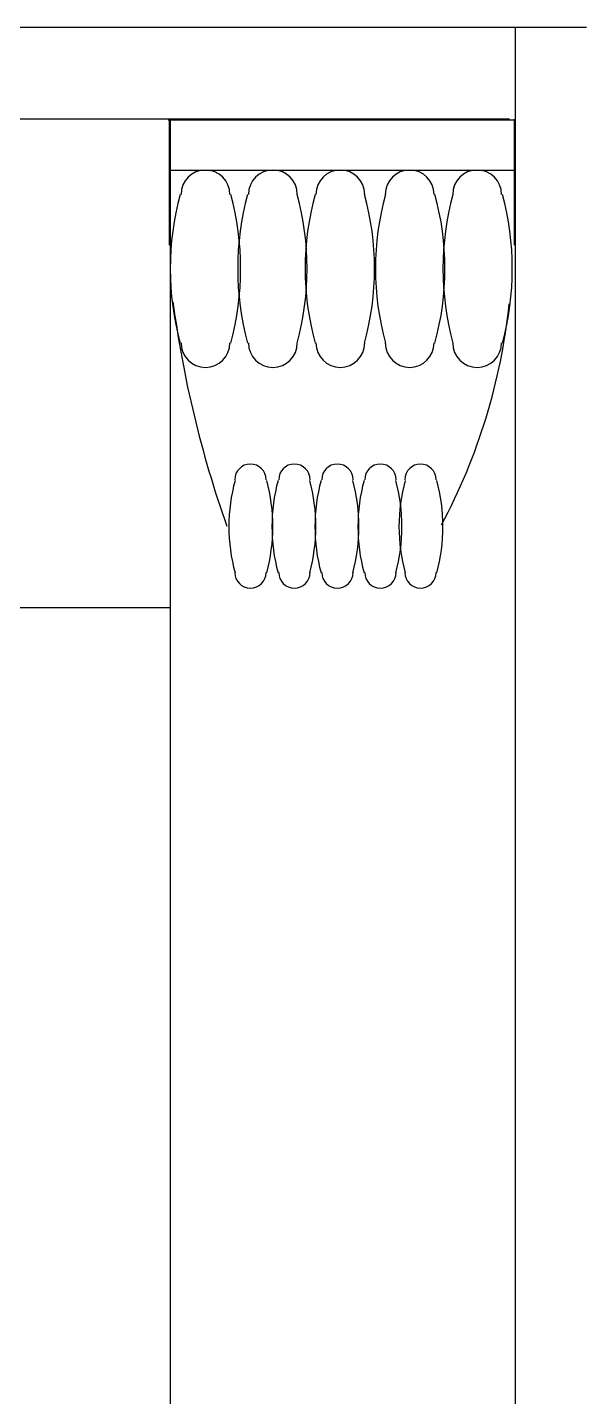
# Model space of a CAD drawing. Header units: metres. Extents: x 1105.4 to 1135.1, y 268.8 to 317.1.
# Drawn here: x 1128.82 to 1134.54, y 292.97 to 306.98 of the extents above; entities that cross this region are included whole.
import ezdxf

# ---------------------------------------------------------------- set-up
doc = ezdxf.new("R2010")
doc.units = ezdxf.units.M

msp = doc.modelspace()

# ---------------------------------------------------------------- linework, layer by layer
for p, q in [((1134.54, 306.98), (1120.27, 306.98)), ((1133.81, 306.98), (1133.81, 279.98)), ((1133.75, 306.04), (1120.27, 306.04)), ((1133.81, 306.03), (1130.26, 306.03)), ((1130.27, 306.04), (1130.27, 304.75)), ((1130.28, 306.04), (1130.28, 279.98)), ((1133.53, 306.03), (1130.49, 306.03)), ((1133.8, 306.04), (1133.8, 304.75)), ((1130.27, 305.52), (1133.8, 305.52)), ((1130.28, 301.04), (1120.27, 301.04))]:
    msp.add_line(p, q)
for centre, radius, start, end in [((1130.64, 305.27), 0.25, 0, 180), ((1131.33, 305.27), 0.25, 0, 180), ((1132.02, 305.27), 0.25, 0, 180), ((1132.73, 305.27), 0.25, 0, 180), ((1133.42, 305.27), 0.25, 0, 180), ((1133.17, 304.51), 2.89, 164.74, 195.26), ((1128.11, 304.51), 2.89, 344.74, 15.26), ((1133.86, 304.51), 2.89, 164.74, 195.26), ((1128.79, 304.51), 2.89, 344.74, 15.26), ((1134.55, 304.51), 2.89, 164.74, 195.26), ((1129.48, 304.51), 2.89, 344.74, 15.26), ((1135.27, 304.51), 2.89, 164.74, 195.26), ((1130.2, 304.51), 2.89, 344.74, 15.26), ((1135.96, 304.51), 2.89, 164.74, 195.26), ((1130.89, 304.51), 2.89, 344.74, 15.26), ((1141.58, 305.66), 11.37, 187.52, 199.44), ((1127.65, 304.78), 6.13, 331.84, 354.09), ((1130.64, 303.75), 0.25, 180, 360), ((1131.33, 303.75), 0.25, 180, 360), ((1132.02, 303.75), 0.25, 180, 360), ((1132.73, 303.75), 0.25, 180, 360), ((1133.42, 303.75), 0.25, 180, 360), ((1131.1, 302.35), 0.16, 0, 180), ((1131.55, 302.35), 0.16, 0, 180), ((1131.99, 302.35), 0.16, 0, 180), ((1132.43, 302.35), 0.16, 0, 180), ((1132.84, 302.35), 0.16, 0, 180), ((1132.68, 301.87), 1.8, 164.74, 195.26), ((1129.53, 301.87), 1.8, 344.74, 15.26), ((1133.12, 301.87), 1.8, 164.74, 195.26), ((1129.97, 301.87), 1.8, 344.74, 15.26), ((1133.56, 301.87), 1.8, 164.74, 195.26), ((1130.41, 301.87), 1.8, 344.74, 15.26), ((1134, 301.87), 1.8, 164.74, 195.26), ((1130.85, 301.87), 1.8, 344.74, 15.26), ((1134.42, 301.87), 1.8, 164.74, 195.26), ((1131.27, 301.87), 1.8, 344.74, 15.26), ((1131.1, 301.4), 0.16, 180, 360), ((1131.55, 301.4), 0.16, 180, 360), ((1131.99, 301.4), 0.16, 180, 360), ((1132.43, 301.4), 0.16, 180, 360), ((1132.84, 301.4), 0.16, 180, 360)]:
    msp.add_arc(centre, radius, start, end)

doc.saveas('drawing.dxf')
